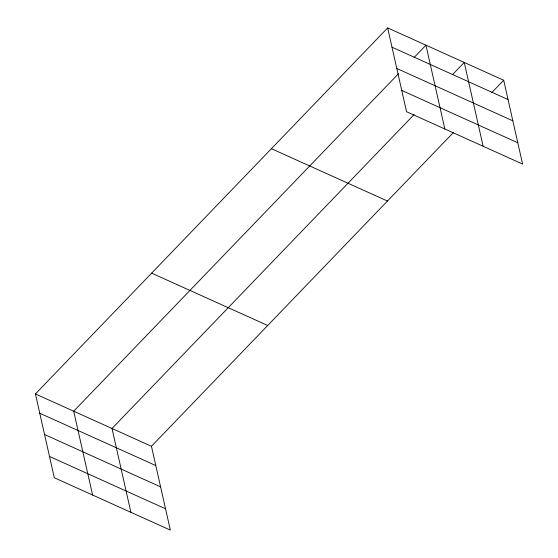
<?xml version="1.0" encoding="UTF-8"?>
<svg xmlns="http://www.w3.org/2000/svg" width="558" height="558" viewBox="0 0 558 558"><rect width="100%" height="100%" fill="white"/><g stroke="black" fill="none" stroke-linecap="round" stroke-linejoin="round"><path stroke-width="0.84" d="M35.412 393.941L151.455 446.288L170.343 530.1L54.3 477.753L35.412 393.941L387.657 27.9L503.7 80.247L522.588 164.059L406.545 111.712L387.657 27.9M398.531 73.67L73.705 411.211L92.593 495.03M414.029 57.565L425.949 45.177L444.838 128.989M414.175 114.481L112.005 428.488L130.893 512.3M452.322 74.835L464.249 62.447L483.137 146.266M151.455 446.288L453.626 132.281M491.779 92.635L503.7 80.247M392.002 47.193L508.052 99.54M396.801 68.481L512.851 120.828M401.746 90.424L517.789 142.771M271.411 148.693L387.461 201.04M151.65 273.148L267.701 325.495M39.758 413.227L155.808 465.574M44.556 434.522L160.606 486.869M49.502 456.458L165.545 508.805"/></g></svg>
